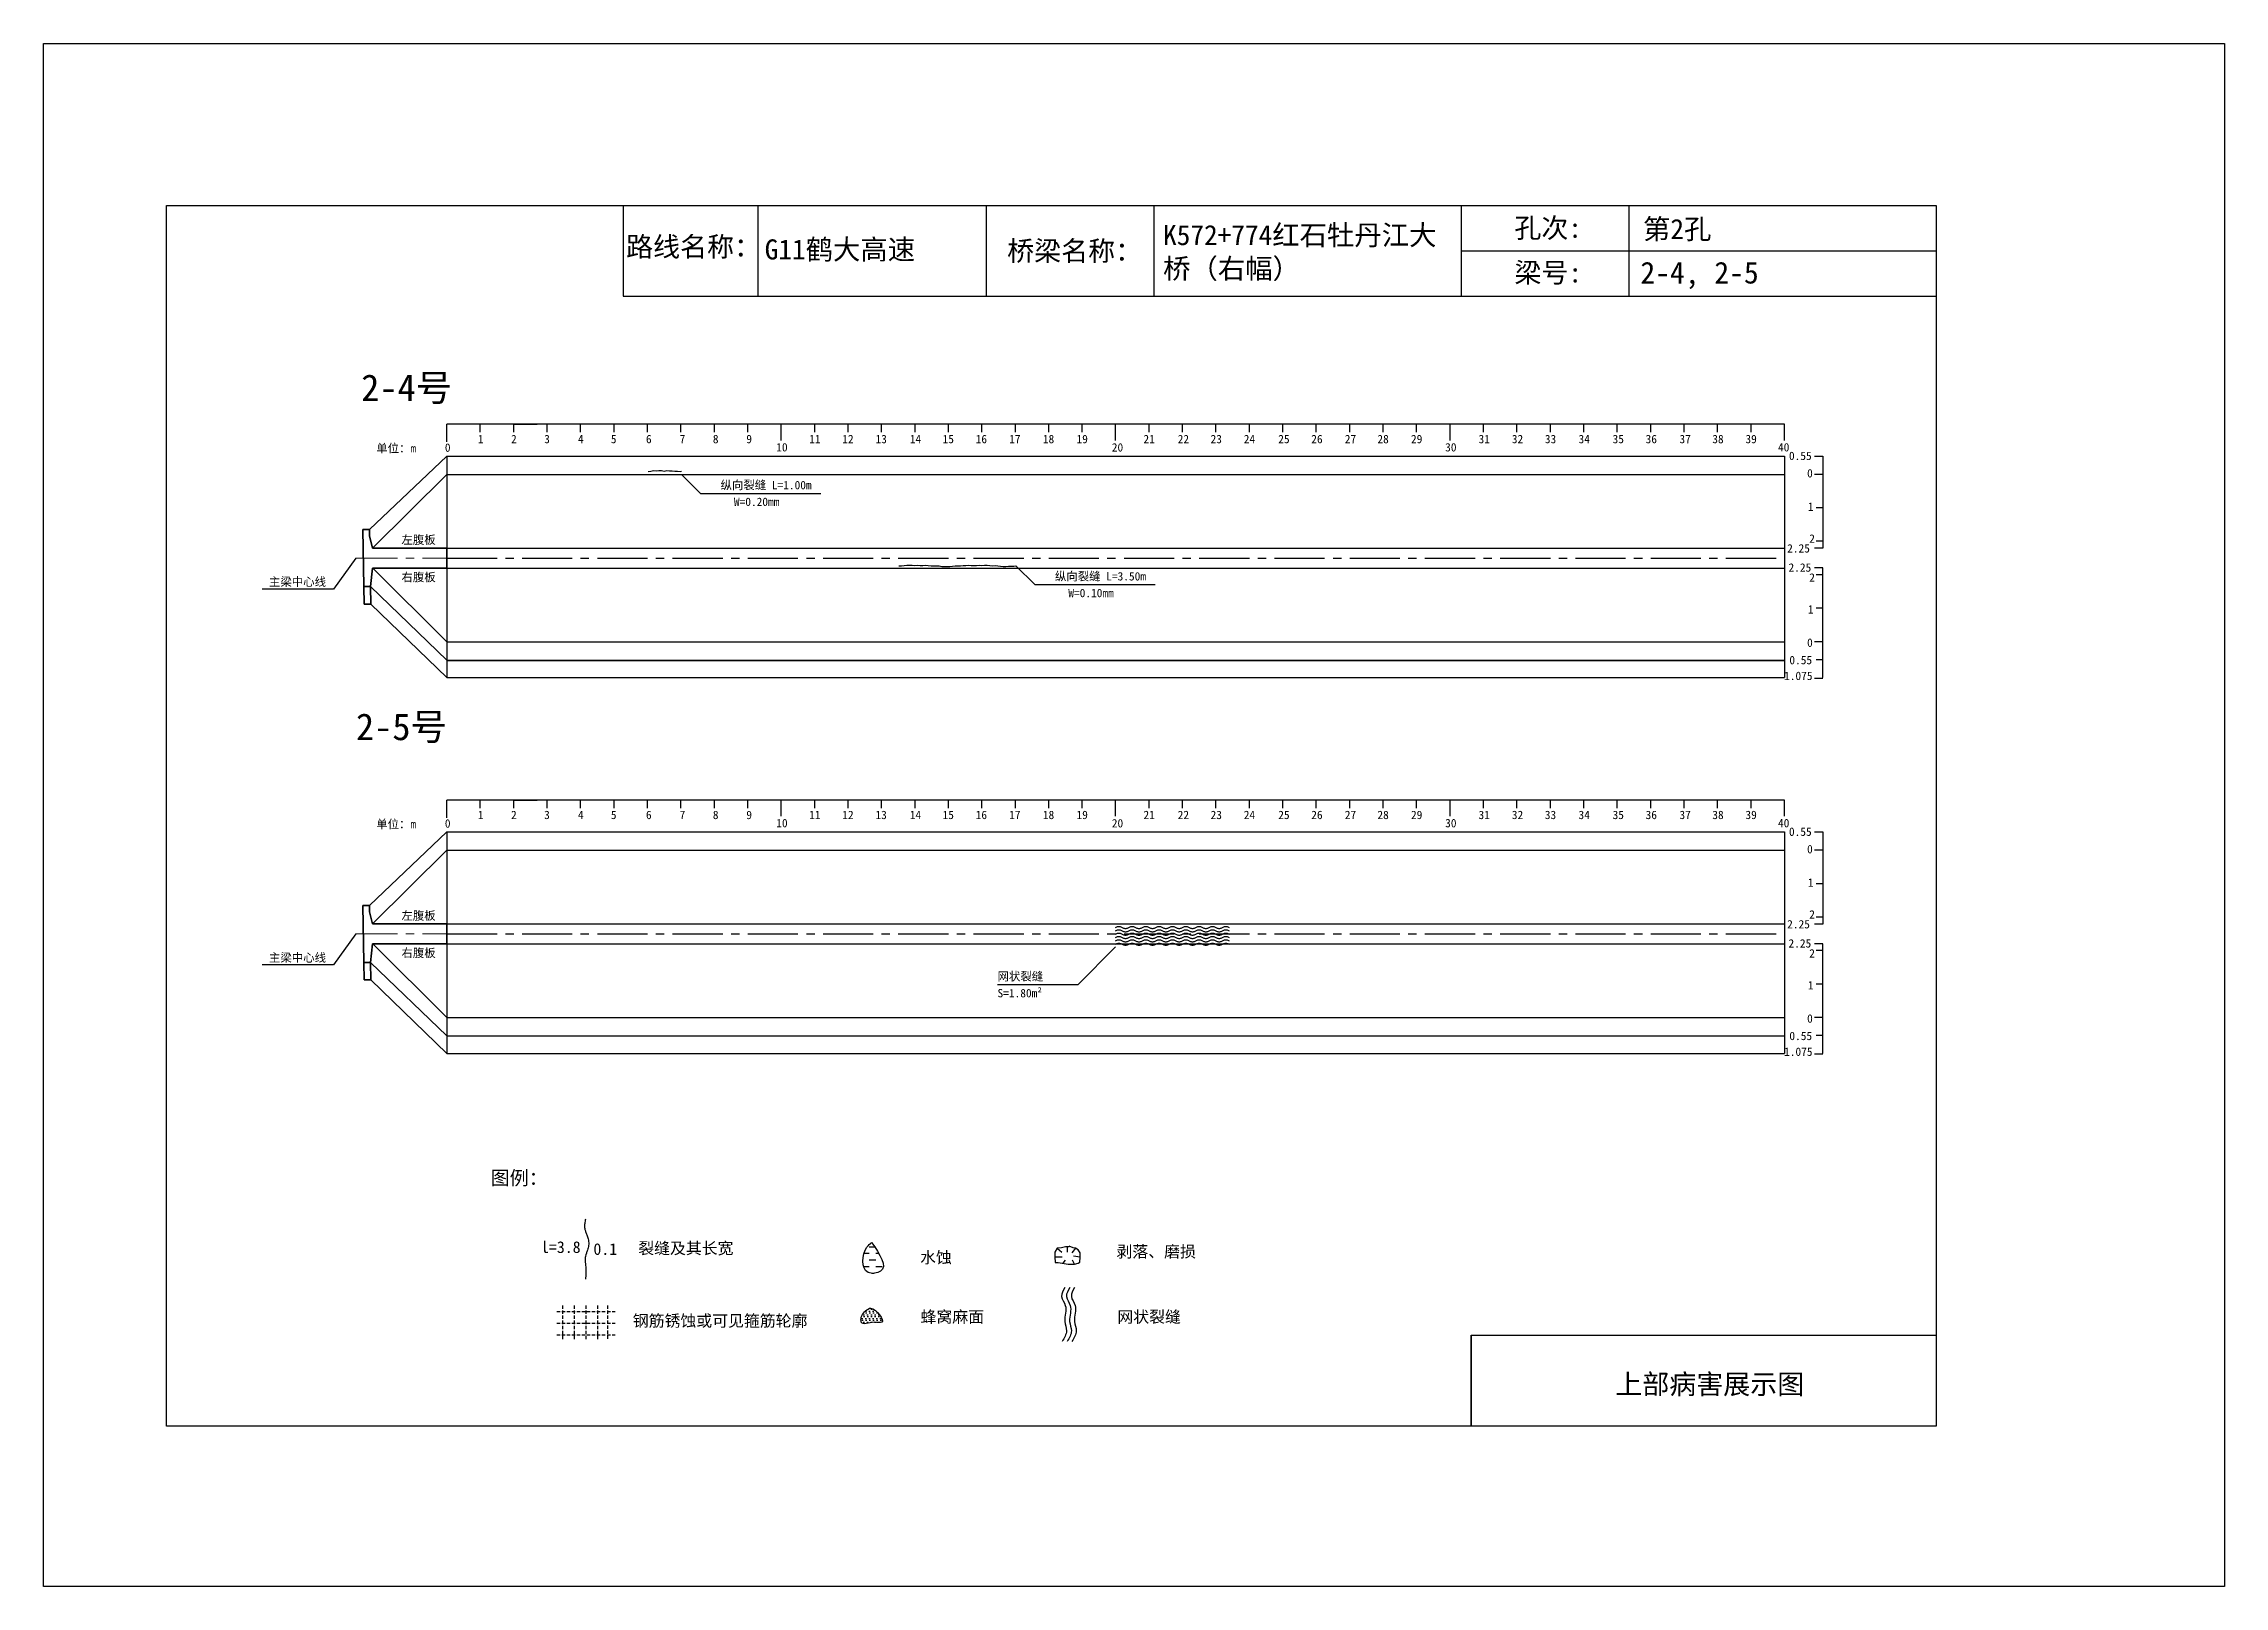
# Model space of a CAD drawing. Header units: millimetres. Extents: x -37 to 615, y -48 to 413.
import ezdxf

# ---------------------------------------------------------------- set-up
doc = ezdxf.new("R2010")
doc.units = ezdxf.units.MM
for name, pattern in [('CENTER', [2, 1.25, -0.25, 0.25, -0.25]), ('CENTER2', [1.125, 0.75, -0.125, 0.125, -0.125]), ('DASHED', [0.75, 0.5, -0.25])]:
    doc.linetypes.add(name, pattern=pattern)
for name, color, linetype in [('加固措施', 7, 'Continuous'), ('图层1', 7, 'Continuous'), ('病害', 5, 'Continuous'), ('轮廓', 3, 'Continuous')]:
    doc.layers.add(name, color=color, linetype=linetype)
doc.layers.add('虚线', color=7, linetype='Continuous', lineweight=30)
doc.styles.get("Standard").update_dxf_attribs({"font": ''})
doc.styles.add('汉字', font='')
doc.styles.get('Standard').set_extended_font_data('SimSun')
doc.styles.get('汉字').set_extended_font_data('SimSun')
pattern_1 = [(0, (-3997.7199, -288.9294), (0.55266586, 1.10533173), [0, -1.10533173])]
pattern_2 = [(0, (-6886.571, -700.7115), (0.55266586, 1.10533173), [0, -1.10533173])]
pattern_3 = [(0, (-3576.1421, -199.0757), (1.9895971, 1.9895971), [1.9895971, -1.9895971])]

# ---------------------------------------------------------------- blocks, each defined once
blk = doc.blocks.new('adfsd')
at = {"lineweight": -2, "ltscale": 0.5}
for p, q in [((1140.897, -3083.694), (1140.936, -3083.729)), ((1140.983, -3083.682), (1140.981, -3083.729)), ((1141.053, -3083.694), (1141.022, -3083.735)), ((1140.876, -3083.768), (1140.94, -3083.769)), ((1140.948, -3083.824), (1140.969, -3083.796)), ((1141.045, -3083.83), (1141.028, -3083.796)), ((1141.094, -3083.772), (1141.036, -3083.763))]:
    blk.add_line(p, q, dxfattribs=at)
blk.add_lwpolyline([(1141, -3083.682), (1140.967, -3083.682), (1140.934, -3083.69), (1140.897, -3083.694), (1140.876, -3083.727), (1140.876, -3083.768), (1140.88, -3083.818), (1140.905, -3083.818), (1140.991, -3083.83), (1141.045, -3083.83), (1141.078, -3083.822), (1141.09, -3083.814), (1141.094, -3083.772), (1141.094, -3083.735), (1141.078, -3083.707), (1141.053, -3083.694), (1141.033, -3083.69), (1141, -3083.678)], dxfattribs=at)
blk = doc.blocks.new('chi')
at = {"color": 0}
for p, q in [((1147.409, -3079.329), (1147.409, -3078.8)), ((1187.409, -3078.8), (1147.409, -3078.8)), ((1148.409, -3079.041), (1148.409, -3078.8)), ((1149.409, -3079.041), (1149.409, -3078.8)), ((1149.409, -3078.8), (1150.109, -3078.8)), ((1150.409, -3079.041), (1150.409, -3078.8)), ((1151.409, -3079.041), (1151.409, -3078.8)), ((1152.409, -3079.041), (1152.409, -3078.8)), ((1153.409, -3079.041), (1153.409, -3078.8)), ((1154.409, -3079.041), (1154.409, -3078.8)), ((1155.409, -3079.041), (1155.409, -3078.8)), ((1156.409, -3079.041), (1156.409, -3078.8)), ((1157.409, -3079.283), (1157.409, -3078.8)), ((1158.409, -3079.041), (1158.409, -3078.8)), ((1159.409, -3079.041), (1159.409, -3078.8)), ((1160.409, -3079.041), (1160.409, -3078.8)), ((1161.409, -3079.041), (1161.409, -3078.8)), ((1162.409, -3079.041), (1162.409, -3078.8)), ((1163.409, -3079.041), (1163.409, -3078.8)), ((1164.409, -3079.041), (1164.409, -3078.8)), ((1165.409, -3079.041), (1165.409, -3078.8)), ((1166.409, -3079.041), (1166.409, -3078.8)), ((1167.409, -3079.283), (1167.409, -3078.8)), ((1168.409, -3079.041), (1168.409, -3078.8)), ((1169.409, -3079.041), (1169.409, -3078.8)), ((1170.409, -3079.041), (1170.409, -3078.8)), ((1171.409, -3079.041), (1171.409, -3078.8)), ((1172.409, -3079.041), (1172.409, -3078.8)), ((1173.409, -3079.041), (1173.409, -3078.8)), ((1174.409, -3079.041), (1174.409, -3078.8)), ((1175.409, -3079.041), (1175.409, -3078.8)), ((1176.409, -3079.041), (1176.409, -3078.8)), ((1177.409, -3079.283), (1177.409, -3078.8)), ((1178.409, -3079.041), (1178.409, -3078.8)), ((1179.409, -3079.041), (1179.409, -3078.8)), ((1180.409, -3079.041), (1180.409, -3078.8)), ((1181.409, -3079.041), (1181.409, -3078.8)), ((1182.409, -3079.041), (1182.409, -3078.8)), ((1183.409, -3079.041), (1183.409, -3078.8)), ((1184.409, -3079.041), (1184.409, -3078.8)), ((1185.409, -3079.041), (1185.409, -3078.8)), ((1186.409, -3079.041), (1186.409, -3078.8)), ((1187.409, -3079.283), (1187.409, -3078.8))]:
    blk.add_line(p, q, dxfattribs=at)
for s, p in [('0', (1147.349, -3079.623)), ('1', (1148.339, -3079.368)), ('2', (1149.328, -3079.368)), ('3', (1150.319, -3079.368)), ('4', (1151.329, -3079.368)), ('5', (1152.313, -3079.368)), ('6', (1153.363, -3079.368)), ('7', (1154.37, -3079.368)), ('8', (1155.363, -3079.368)), ('9', (1156.363, -3079.368)), ('10', (1157.259, -3079.613)), ('11', (1158.242, -3079.368)), ('12', (1159.233, -3079.368)), ('13', (1160.227, -3079.368)), ('14', (1161.252, -3079.368)), ('15', (1162.233, -3079.368)), ('16', (1163.223, -3079.368)), ('17', (1164.224, -3079.368)), ('18', (1165.232, -3079.368)), ('19', (1166.238, -3079.368)), ('20', (1167.294, -3079.617)), ('21', (1168.24, -3079.368)), ('22', (1169.264, -3079.368)), ('23', (1170.247, -3079.368)), ('24', (1171.24, -3079.368)), ('25', (1172.271, -3079.368)), ('26', (1173.258, -3079.368)), ('27', (1174.261, -3079.368)), ('28', (1175.236, -3079.368)), ('29', (1176.24, -3079.368)), ('30', (1177.262, -3079.613)), ('31', (1178.261, -3079.368)), ('32', (1179.256, -3079.368)), ('33', (1180.243, -3079.368)), ('34', (1181.251, -3079.368)), ('35', (1182.269, -3079.368)), ('36', (1183.256, -3079.368)), ('37', (1184.269, -3079.368)), ('38', (1185.251, -3079.368)), ('39', (1186.242, -3079.368)), ('40', (1187.216, -3079.613))]:
    blk.add_text(s, height=0.25).set_placement(p)
blk = doc.blocks.new('kopp')
at = {"color": 0}
for p, q in [((1188.308, -3078.25), (1188.558, -3078.25)), ((1188.558, -3078.25), (1188.558, -3078.8)), ((1188.558, -3078.8), (1188.308, -3078.8)), ((1188.558, -3078.8), (1188.558, -3079.8)), ((1188.558, -3079.8), (1188.358, -3079.8)), ((1188.558, -3079.8), (1188.558, -3079.8)), ((1188.558, -3079.8), (1188.558, -3080.8)), ((1188.558, -3081.009), (1188.308, -3081.009)), ((1188.558, -3080.8), (1188.358, -3080.8)), ((1188.558, -3080.8), (1188.558, -3081.009)), ((1188.558, -3081.592), (1188.308, -3081.592)), ((1188.558, -3081.8), (1188.358, -3081.8)), ((1188.558, -3081.8), (1188.558, -3081.592)), ((1188.558, -3082.8), (1188.558, -3081.8)), ((1188.558, -3082.8), (1188.358, -3082.8)), ((1188.558, -3083.8), (1188.558, -3082.8)), ((1188.558, -3082.8), (1188.558, -3082.8)), ((1188.558, -3083.8), (1188.308, -3083.8)), ((1188.558, -3084.875), (1188.558, -3083.8)), ((1188.558, -3084.338), (1188.358, -3084.338)), ((1188.308, -3084.888), (1188.558, -3084.888))]:
    blk.add_line(p, q, dxfattribs=at)
for s, p in [('0.55', (1187.543, -3078.37)), ('0', (1188.086, -3078.891)), ('1', (1188.109, -3079.89)), ('2', (1188.15, -3080.842)), ('2.25', (1187.49, -3081.135)), ('2.25', (1187.53, -3081.708)), ('2', (1188.15, -3082.006)), ('1', (1188.109, -3082.959)), ('0', (1188.086, -3083.954)), ('0.55', (1187.556, -3084.474)), ('1.075', (1187.398, -3084.946))]:
    blk.add_text(s, height=0.25).set_placement(p)

msp = doc.modelspace()

# ---------------------------------------------------------------- hatches: boundary and pattern name
at = {"layer": '加固措施', "lineweight": -2}
h = msp.add_hatch(dxfattribs=at)
h.set_pattern_fill('DASH', color=256, scale=0.626645)
h.set_pattern_definition(pattern_3)
edge = h.paths.add_edge_path()
edge.add_spline(control_points=[(210.85, 54.88), (210.36, 54.45), (208.03, 52.39), (207.41, 44.9), (216.74, 46.23), (213.29, 51.3), (210.85, 54.88)], knot_values=[0, 0, 0, 0, 3.237042, 15.187225, 21.182779, 35.601669, 35.601669, 35.601669, 35.601669], degree=3, periodic=0)
h = msp.add_hatch(dxfattribs=at)
h.set_pattern_fill('DASH', color=256, scale=0.626645)
h.set_pattern_definition(pattern_3)
edge = h.paths.add_edge_path()
edge.add_spline(control_points=[(210.85, 54.88), (210.36, 54.45), (208.03, 52.39), (207.41, 44.9), (216.74, 46.23), (213.29, 51.3), (210.85, 54.88)], knot_values=[0, 0, 0, 0, 3.237042, 15.187225, 21.182779, 35.601669, 35.601669, 35.601669, 35.601669], degree=3, periodic=0)
h = msp.add_hatch(dxfattribs=at)
h.set_pattern_fill('DOTS', scale=0.696272)
h.set_pattern_definition(pattern_1)
edge = h.paths.add_edge_path()
edge.add_spline(control_points=[(210.19, 35.22), (209.15, 34.51), (207.68, 33.49), (207.52, 29.75), (211, 31.47), (215.72, 30.12), (212.21, 35.3), (210.31, 35.22), (210.19, 35.22)], knot_values=[0, 0, 0, 0, 5.205471, 7.397577, 12.944796, 16.169923, 23.88441, 24.400432, 24.400432, 24.400432, 24.400432], degree=3, periodic=0)
h = msp.add_hatch(dxfattribs=at)
h.set_pattern_fill('DOTS', scale=0.696272)
h.set_pattern_definition(pattern_1)
edge = h.paths.add_edge_path()
edge.add_spline(control_points=[(210.19, 35.22), (209.15, 34.51), (207.68, 33.49), (207.52, 29.75), (211, 31.47), (215.72, 30.12), (212.21, 35.3), (210.31, 35.22), (210.19, 35.22)], knot_values=[0, 0, 0, 0, 5.205471, 7.397577, 12.944796, 16.169923, 23.88441, 24.400432, 24.400432, 24.400432, 24.400432], degree=3, periodic=0)
at = {"layer": '病害', "lineweight": -2}
h = msp.add_hatch(dxfattribs=at)
h.set_pattern_fill('DOTS', color=4, scale=0.696272, style=0)
h.set_pattern_definition(pattern_2)
edge = h.paths.add_edge_path()
edge.add_spline(control_points=[(210.19, 35.22), (209.15, 34.51), (207.68, 33.49), (207.52, 29.75), (211, 31.47), (215.72, 30.12), (212.21, 35.3), (210.31, 35.22), (210.19, 35.22)], knot_values=[0, 0, 0, 0, 1.041094, 1.479515, 2.588959, 3.233985, 4.776882, 4.880086, 4.880086, 4.880086, 4.880086], degree=3, periodic=0)
h = msp.add_hatch(dxfattribs=at)
h.set_pattern_fill('DOTS', color=4, scale=0.696272, style=0)
h.set_pattern_definition(pattern_2)
edge = h.paths.add_edge_path()
edge.add_spline(control_points=[(210.19, 35.22), (209.15, 34.51), (207.68, 33.49), (207.52, 29.75), (211, 31.47), (215.72, 30.12), (212.21, 35.3), (210.31, 35.22), (210.19, 35.22)], knot_values=[0, 0, 0, 0, 1.041094, 1.479515, 2.588959, 3.233985, 4.776882, 4.880086, 4.880086, 4.880086, 4.880086], degree=3, periodic=0)

# ---------------------------------------------------------------- linework, layer by layer
at = {"color": 0, "linetype": 'ByBlock'}
for p, q in [((0, 364.85), (529.17, 364.85)), ((0, 0), (0, 364.85)), ((136.5, 364.85), (136.5, 337.72)), ((245.1, 364.85), (245.1, 337.72)), ((387.13, 364.85), (387.13, 337.72)), ((437.29, 364.79), (437.29, 337.66)), ((529.17, 364.85), (529.17, 0)), ((136.5, 337.72), (529.17, 337.72)), ((390.12, 0), (390.12, 27.12)), ((390.12, 27.12), (529.17, 27.12)), ((529.17, 0), (0, 0))]:
    msp.add_line(p, q, dxfattribs=at)
at = {"color": 0}
for p, q in [((60.65, 267.93), (83.82, 289.93)), ((83.82, 289.93), (83.82, 223.68)), ((83.82, 289.93), (483.82, 289.93)), ((483.82, 289.93), (483.82, 223.68)), ((61.57, 262.43), (83.82, 284.43)), ((83.82, 262.43), (483.82, 262.43)), ((483.82, 262.43), (483.82, 259.43)), ((56.57, 259.43), (49.96, 250.17)), ((61.64, 256.43), (83.82, 234.43)), ((83.82, 256.43), (483.82, 256.43)), ((49.96, 250.17), (28.63, 250.17)), ((60.99, 250.93), (83.82, 228.93)), ((61.09, 245.68), (83.82, 223.68)), ((83.82, 234.43), (483.82, 234.43)), ((83.82, 228.93), (483.82, 228.93)), ((83.82, 228.81), (483.82, 228.81)), ((83.82, 223.68), (483.82, 223.68)), ((60.65, 155.59), (83.82, 177.59)), ((83.82, 177.59), (83.82, 111.34)), ((83.82, 177.59), (483.82, 177.59)), ((483.82, 177.59), (483.82, 111.34)), ((61.57, 150.08), (83.82, 172.09)), ((83.82, 172.09), (483.82, 172.09)), ((83.82, 150.09), (483.82, 150.09)), ((483.82, 150.09), (483.82, 147.09)), ((56.57, 147.09), (49.96, 137.83)), ((61.64, 144.09), (83.82, 122.09)), ((83.82, 144.09), (483.82, 144.09)), ((49.96, 137.83), (28.63, 137.83)), ((60.99, 138.59), (83.82, 116.59)), ((61.09, 133.34), (83.82, 111.34)), ((83.82, 122.09), (483.82, 122.09)), ((83.82, 116.59), (483.82, 116.59)), ((83.82, 111.34), (483.82, 111.34))]:
    msp.add_line(p, q, dxfattribs=at)
msp.add_line((83.82, 284.43), (483.82, 284.43))
at = {"color": 1, "linetype": 'CENTER2', "ltscale": 20}
for p, q in [((83.82, 259.43), (483.82, 259.43)), ((83.82, 147.09), (483.82, 147.09))]:
    msp.add_line(p, q, dxfattribs=at)
at = {"color": 1, "linetype": 'DASHED', "ltscale": 2}
for p, q in [((116.71, 34.25), (134.11, 34.25)), ((116.71, 34.25), (134.11, 34.25)), ((118.45, 35.99), (118.45, 25.55)), ((118.45, 35.99), (118.45, 25.55)), ((121.93, 35.99), (121.93, 25.55)), ((121.93, 35.99), (121.93, 25.55)), ((125.41, 35.99), (125.41, 25.55)), ((125.41, 35.99), (125.41, 25.55)), ((128.89, 35.99), (128.89, 25.55)), ((128.89, 35.99), (128.89, 25.55)), ((131.87, 36.02), (131.87, 25.57)), ((131.87, 36.02), (131.87, 25.57)), ((116.71, 30.77), (134.11, 30.77)), ((116.71, 30.77), (134.11, 30.77)), ((116.71, 27.29), (134.11, 27.29)), ((116.71, 27.29), (134.11, 27.29))]:
    msp.add_line(p, q, dxfattribs=at)
at = {"color": 3, "linetype": 'ByBlock'}
msp.add_lwpolyline([(-36.77, 413.19), (615.38, 413.19), (615.38, -47.93), (-36.77, -47.93)], close=True, dxfattribs=at)
at = {"color": 7}
for points in [[(144, 285.29), (144.8, 285.39), (145.6, 285.55), (146.4, 285.49), (147.2, 285.6), (148, 285.59), (148.8, 285.43), (149.6, 285.56), (150.4, 285.54), (151.2, 285.48), (152, 285.39), (152.8, 285.43), (153.6, 285.29), (154, 285.37)], [(154, 284.4), (159.66, 278.74), (195.66, 278.74)], [(219, 257.11), (219.8, 257.12), (220.6, 257.16), (221.4, 257.33), (222.2, 257.3), (223, 257.3), (223.8, 257.22), (224.6, 257.32), (225.4, 257.19), (226.2, 257.21), (227, 257.3), (227.8, 257.19), (228.6, 257.14), (229.4, 257.12), (230.2, 257.12), (231, 257.08), (231.8, 256.95), (232.6, 256.89), (233.4, 256.95), (234.2, 256.95), (235, 256.96), (235.8, 257.13), (236.6, 257.15), (237.4, 257.08), (238.2, 257.18), (239, 257.17), (239.8, 257.31), (240.6, 257.25), (241.4, 257.23), (242.2, 257.23), (243, 257.3), (243.8, 257.22), (244.6, 257.27), (245.4, 257.3), (246.2, 257.17), (247, 257.09), (247.8, 257.21), (248.6, 257.07), (249.4, 256.96), (250.2, 256.92), (251, 256.91), (251.8, 257.01), (252.6, 257.05), (253.4, 256.99), (254, 257.13)], [(254, 257.13), (259.66, 251.48), (295.66, 251.48)], [(283.8, 149.03), (284, 149.12), (284.2, 149.2), (284.4, 149.27), (284.6, 149.31), (284.8, 149.33), (285, 149.31), (285.2, 149.27), (285.4, 149.2), (285.6, 149.12), (285.8, 149.03), (286, 148.93), (286.2, 148.85), (286.4, 148.78), (286.6, 148.74), (286.8, 148.73), (287, 148.74), (287.2, 148.78), (287.4, 148.85), (287.6, 148.93), (287.8, 149.03), (288, 149.12), (288.2, 149.2), (288.4, 149.27), (288.6, 149.31), (288.8, 149.33), (289, 149.31), (289.2, 149.27), (289.4, 149.2), (289.6, 149.12), (289.8, 149.03), (290, 148.93), (290.2, 148.85), (290.4, 148.78), (290.6, 148.74), (290.8, 148.73), (291, 148.74), (291.2, 148.78), (291.4, 148.85), (291.6, 148.93), (291.8, 149.03), (292, 149.12), (292.2, 149.2), (292.4, 149.27), (292.6, 149.31), (292.8, 149.33), (293, 149.31), (293.2, 149.27), (293.4, 149.2), (293.6, 149.12), (293.8, 149.03), (294, 148.93), (294.2, 148.85), (294.4, 148.78), (294.6, 148.74), (294.8, 148.73), (295, 148.74), (295.2, 148.78), (295.4, 148.85), (295.6, 148.93), (295.8, 149.03), (296, 149.12), (296.2, 149.2), (296.4, 149.27), (296.6, 149.31), (296.8, 149.33), (297, 149.31), (297.2, 149.27), (297.4, 149.2), (297.6, 149.12), (297.8, 149.03), (298, 148.93), (298.2, 148.85), (298.4, 148.78), (298.6, 148.74), (298.8, 148.73), (299, 148.74), (299.2, 148.78), (299.4, 148.85), (299.6, 148.93), (299.8, 149.03), (300, 149.12), (300.2, 149.2), (300.4, 149.27), (300.6, 149.31), (300.8, 149.33), (301, 149.31), (301.2, 149.27), (301.4, 149.2), (301.6, 149.12), (301.8, 149.03), (302, 148.93), (302.2, 148.85), (302.4, 148.78), (302.6, 148.74), (302.8, 148.73), (303, 148.74), (303.2, 148.78), (303.4, 148.85), (303.6, 148.93), (303.8, 149.03), (304, 149.12), (304.2, 149.2), (304.4, 149.27), (304.6, 149.31), (304.8, 149.33), (305, 149.31), (305.2, 149.27), (305.4, 149.2), (305.6, 149.12), (305.8, 149.03), (306, 148.93), (306.2, 148.85), (306.4, 148.78), (306.6, 148.74), (306.8, 148.73), (307, 148.74), (307.2, 148.78), (307.4, 148.85), (307.6, 148.93), (307.8, 149.03), (308, 149.12), (308.2, 149.2), (308.4, 149.27), (308.6, 149.31), (308.8, 149.33), (309, 149.31), (309.2, 149.27), (309.4, 149.2), (309.6, 149.12), (309.8, 149.03), (310, 148.93), (310.2, 148.85), (310.4, 148.78), (310.6, 148.74), (310.8, 148.73), (311, 148.74), (311.2, 148.78), (311.4, 148.85), (311.6, 148.93), (311.8, 149.03), (312, 149.12), (312.2, 149.2), (312.4, 149.27), (312.6, 149.31), (312.8, 149.33), (313, 149.31), (313.2, 149.27), (313.4, 149.2), (313.6, 149.12), (313.8, 149.03), (314, 148.93), (314.2, 148.85), (314.4, 148.78), (314.6, 148.74), (314.8, 148.73), (315, 148.74), (315.2, 148.78), (315.4, 148.85), (315.6, 148.93), (315.8, 149.03), (316, 149.12), (316.2, 149.2), (316.4, 149.27), (316.6, 149.31), (316.8, 149.33), (317, 149.31), (317.2, 149.27), (317.4, 149.2), (317.6, 149.12), (317.8, 149.03)], [(283.8, 148.03), (284, 148.12), (284.2, 148.2), (284.4, 148.27), (284.6, 148.31), (284.8, 148.33), (285, 148.31), (285.2, 148.27), (285.4, 148.2), (285.6, 148.12), (285.8, 148.03), (286, 147.93), (286.2, 147.85), (286.4, 147.78), (286.6, 147.74), (286.8, 147.73), (287, 147.74), (287.2, 147.78), (287.4, 147.85), (287.6, 147.93), (287.8, 148.03), (288, 148.12), (288.2, 148.2), (288.4, 148.27), (288.6, 148.31), (288.8, 148.33), (289, 148.31), (289.2, 148.27), (289.4, 148.2), (289.6, 148.12), (289.8, 148.03), (290, 147.93), (290.2, 147.85), (290.4, 147.78), (290.6, 147.74), (290.8, 147.73), (291, 147.74), (291.2, 147.78), (291.4, 147.85), (291.6, 147.93), (291.8, 148.03), (292, 148.12), (292.2, 148.2), (292.4, 148.27), (292.6, 148.31), (292.8, 148.33), (293, 148.31), (293.2, 148.27), (293.4, 148.2), (293.6, 148.12), (293.8, 148.03), (294, 147.93), (294.2, 147.85), (294.4, 147.78), (294.6, 147.74), (294.8, 147.73), (295, 147.74), (295.2, 147.78), (295.4, 147.85), (295.6, 147.93), (295.8, 148.03), (296, 148.12), (296.2, 148.2), (296.4, 148.27), (296.6, 148.31), (296.8, 148.33), (297, 148.31), (297.2, 148.27), (297.4, 148.2), (297.6, 148.12), (297.8, 148.03), (298, 147.93), (298.2, 147.85), (298.4, 147.78), (298.6, 147.74), (298.8, 147.73), (299, 147.74), (299.2, 147.78), (299.4, 147.85), (299.6, 147.93), (299.8, 148.03), (300, 148.12), (300.2, 148.2), (300.4, 148.27), (300.6, 148.31), (300.8, 148.33), (301, 148.31), (301.2, 148.27), (301.4, 148.2), (301.6, 148.12), (301.8, 148.03), (302, 147.93), (302.2, 147.85), (302.4, 147.78), (302.6, 147.74), (302.8, 147.73), (303, 147.74), (303.2, 147.78), (303.4, 147.85), (303.6, 147.93), (303.8, 148.03), (304, 148.12), (304.2, 148.2), (304.4, 148.27), (304.6, 148.31), (304.8, 148.33), (305, 148.31), (305.2, 148.27), (305.4, 148.2), (305.6, 148.12), (305.8, 148.03), (306, 147.93), (306.2, 147.85), (306.4, 147.78), (306.6, 147.74), (306.8, 147.73), (307, 147.74), (307.2, 147.78), (307.4, 147.85), (307.6, 147.93), (307.8, 148.03), (308, 148.12), (308.2, 148.2), (308.4, 148.27), (308.6, 148.31), (308.8, 148.33), (309, 148.31), (309.2, 148.27), (309.4, 148.2), (309.6, 148.12), (309.8, 148.03), (310, 147.93), (310.2, 147.85), (310.4, 147.78), (310.6, 147.74), (310.8, 147.73), (311, 147.74), (311.2, 147.78), (311.4, 147.85), (311.6, 147.93), (311.8, 148.03), (312, 148.12), (312.2, 148.2), (312.4, 148.27), (312.6, 148.31), (312.8, 148.33), (313, 148.31), (313.2, 148.27), (313.4, 148.2), (313.6, 148.12), (313.8, 148.03), (314, 147.93), (314.2, 147.85), (314.4, 147.78), (314.6, 147.74), (314.8, 147.73), (315, 147.74), (315.2, 147.78), (315.4, 147.85), (315.6, 147.93), (315.8, 148.03), (316, 148.12), (316.2, 148.2), (316.4, 148.27), (316.6, 148.31), (316.8, 148.33), (317, 148.31), (317.2, 148.27), (317.4, 148.2), (317.6, 148.12), (317.8, 148.03)], [(283.8, 147.03), (284, 147.12), (284.2, 147.2), (284.4, 147.27), (284.6, 147.31), (284.8, 147.33), (285, 147.31), (285.2, 147.27), (285.4, 147.2), (285.6, 147.12), (285.8, 147.03), (286, 146.93), (286.2, 146.85), (286.4, 146.78), (286.6, 146.74), (286.8, 146.73), (287, 146.74), (287.2, 146.78), (287.4, 146.85), (287.6, 146.93), (287.8, 147.03), (288, 147.12), (288.2, 147.2), (288.4, 147.27), (288.6, 147.31), (288.8, 147.33), (289, 147.31), (289.2, 147.27), (289.4, 147.2), (289.6, 147.12), (289.8, 147.03), (290, 146.93), (290.2, 146.85), (290.4, 146.78), (290.6, 146.74), (290.8, 146.73), (291, 146.74), (291.2, 146.78), (291.4, 146.85), (291.6, 146.93), (291.8, 147.03), (292, 147.12), (292.2, 147.2), (292.4, 147.27), (292.6, 147.31), (292.8, 147.33), (293, 147.31), (293.2, 147.27), (293.4, 147.2), (293.6, 147.12), (293.8, 147.03), (294, 146.93), (294.2, 146.85), (294.4, 146.78), (294.6, 146.74), (294.8, 146.73), (295, 146.74), (295.2, 146.78), (295.4, 146.85), (295.6, 146.93), (295.8, 147.03), (296, 147.12), (296.2, 147.2), (296.4, 147.27), (296.6, 147.31), (296.8, 147.33), (297, 147.31), (297.2, 147.27), (297.4, 147.2), (297.6, 147.12), (297.8, 147.03), (298, 146.93), (298.2, 146.85), (298.4, 146.78), (298.6, 146.74), (298.8, 146.73), (299, 146.74), (299.2, 146.78), (299.4, 146.85), (299.6, 146.93), (299.8, 147.03), (300, 147.12), (300.2, 147.2), (300.4, 147.27), (300.6, 147.31), (300.8, 147.33), (301, 147.31), (301.2, 147.27), (301.4, 147.2), (301.6, 147.12), (301.8, 147.03), (302, 146.93), (302.2, 146.85), (302.4, 146.78), (302.6, 146.74), (302.8, 146.73), (303, 146.74), (303.2, 146.78), (303.4, 146.85), (303.6, 146.93), (303.8, 147.03), (304, 147.12), (304.2, 147.2), (304.4, 147.27), (304.6, 147.31), (304.8, 147.33), (305, 147.31), (305.2, 147.27), (305.4, 147.2), (305.6, 147.12), (305.8, 147.03), (306, 146.93), (306.2, 146.85), (306.4, 146.78), (306.6, 146.74), (306.8, 146.73), (307, 146.74), (307.2, 146.78), (307.4, 146.85), (307.6, 146.93), (307.8, 147.03), (308, 147.12), (308.2, 147.2), (308.4, 147.27), (308.6, 147.31), (308.8, 147.33), (309, 147.31), (309.2, 147.27), (309.4, 147.2), (309.6, 147.12), (309.8, 147.03), (310, 146.93), (310.2, 146.85), (310.4, 146.78), (310.6, 146.74), (310.8, 146.73), (311, 146.74), (311.2, 146.78), (311.4, 146.85), (311.6, 146.93), (311.8, 147.03), (312, 147.12), (312.2, 147.2), (312.4, 147.27), (312.6, 147.31), (312.8, 147.33), (313, 147.31), (313.2, 147.27), (313.4, 147.2), (313.6, 147.12), (313.8, 147.03), (314, 146.93), (314.2, 146.85), (314.4, 146.78), (314.6, 146.74), (314.8, 146.73), (315, 146.74), (315.2, 146.78), (315.4, 146.85), (315.6, 146.93), (315.8, 147.03), (316, 147.12), (316.2, 147.2), (316.4, 147.27), (316.6, 147.31), (316.8, 147.33), (317, 147.31), (317.2, 147.27), (317.4, 147.2), (317.6, 147.12), (317.8, 147.03)], [(283.8, 146.03), (284, 146.12), (284.2, 146.2), (284.4, 146.27), (284.6, 146.31), (284.8, 146.33), (285, 146.31), (285.2, 146.27), (285.4, 146.2), (285.6, 146.12), (285.8, 146.03), (286, 145.93), (286.2, 145.85), (286.4, 145.78), (286.6, 145.74), (286.8, 145.73), (287, 145.74), (287.2, 145.78), (287.4, 145.85), (287.6, 145.93), (287.8, 146.03), (288, 146.12), (288.2, 146.2), (288.4, 146.27), (288.6, 146.31), (288.8, 146.33), (289, 146.31), (289.2, 146.27), (289.4, 146.2), (289.6, 146.12), (289.8, 146.03), (290, 145.93), (290.2, 145.85), (290.4, 145.78), (290.6, 145.74), (290.8, 145.73), (291, 145.74), (291.2, 145.78), (291.4, 145.85), (291.6, 145.93), (291.8, 146.03), (292, 146.12), (292.2, 146.2), (292.4, 146.27), (292.6, 146.31), (292.8, 146.33), (293, 146.31), (293.2, 146.27), (293.4, 146.2), (293.6, 146.12), (293.8, 146.03), (294, 145.93), (294.2, 145.85), (294.4, 145.78), (294.6, 145.74), (294.8, 145.73), (295, 145.74), (295.2, 145.78), (295.4, 145.85), (295.6, 145.93), (295.8, 146.03), (296, 146.12), (296.2, 146.2), (296.4, 146.27), (296.6, 146.31), (296.8, 146.33), (297, 146.31), (297.2, 146.27), (297.4, 146.2), (297.6, 146.12), (297.8, 146.03), (298, 145.93), (298.2, 145.85), (298.4, 145.78), (298.6, 145.74), (298.8, 145.73), (299, 145.74), (299.2, 145.78), (299.4, 145.85), (299.6, 145.93), (299.8, 146.03), (300, 146.12), (300.2, 146.2), (300.4, 146.27), (300.6, 146.31), (300.8, 146.33), (301, 146.31), (301.2, 146.27), (301.4, 146.2), (301.6, 146.12), (301.8, 146.03), (302, 145.93), (302.2, 145.85), (302.4, 145.78), (302.6, 145.74), (302.8, 145.73), (303, 145.74), (303.2, 145.78), (303.4, 145.85), (303.6, 145.93), (303.8, 146.03), (304, 146.12), (304.2, 146.2), (304.4, 146.27), (304.6, 146.31), (304.8, 146.33), (305, 146.31), (305.2, 146.27), (305.4, 146.2), (305.6, 146.12), (305.8, 146.03), (306, 145.93), (306.2, 145.85), (306.4, 145.78), (306.6, 145.74), (306.8, 145.73), (307, 145.74), (307.2, 145.78), (307.4, 145.85), (307.6, 145.93), (307.8, 146.03), (308, 146.12), (308.2, 146.2), (308.4, 146.27), (308.6, 146.31), (308.8, 146.33), (309, 146.31), (309.2, 146.27), (309.4, 146.2), (309.6, 146.12), (309.8, 146.03), (310, 145.93), (310.2, 145.85), (310.4, 145.78), (310.6, 145.74), (310.8, 145.73), (311, 145.74), (311.2, 145.78), (311.4, 145.85), (311.6, 145.93), (311.8, 146.03), (312, 146.12), (312.2, 146.2), (312.4, 146.27), (312.6, 146.31), (312.8, 146.33), (313, 146.31), (313.2, 146.27), (313.4, 146.2), (313.6, 146.12), (313.8, 146.03), (314, 145.93), (314.2, 145.85), (314.4, 145.78), (314.6, 145.74), (314.8, 145.73), (315, 145.74), (315.2, 145.78), (315.4, 145.85), (315.6, 145.93), (315.8, 146.03), (316, 146.12), (316.2, 146.2), (316.4, 146.27), (316.6, 146.31), (316.8, 146.33), (317, 146.31), (317.2, 146.27), (317.4, 146.2), (317.6, 146.12), (317.8, 146.03)], [(283.8, 145.03), (284, 145.12), (284.2, 145.2), (284.4, 145.27), (284.6, 145.31), (284.8, 145.33), (285, 145.31), (285.2, 145.27), (285.4, 145.2), (285.6, 145.12), (285.8, 145.03), (286, 144.93), (286.2, 144.85), (286.4, 144.78), (286.6, 144.74), (286.8, 144.73), (287, 144.74), (287.2, 144.78), (287.4, 144.85), (287.6, 144.93), (287.8, 145.03), (288, 145.12), (288.2, 145.2), (288.4, 145.27), (288.6, 145.31), (288.8, 145.33), (289, 145.31), (289.2, 145.27), (289.4, 145.2), (289.6, 145.12), (289.8, 145.03), (290, 144.93), (290.2, 144.85), (290.4, 144.78), (290.6, 144.74), (290.8, 144.73), (291, 144.74), (291.2, 144.78), (291.4, 144.85), (291.6, 144.93), (291.8, 145.03), (292, 145.12), (292.2, 145.2), (292.4, 145.27), (292.6, 145.31), (292.8, 145.33), (293, 145.31), (293.2, 145.27), (293.4, 145.2), (293.6, 145.12), (293.8, 145.03), (294, 144.93), (294.2, 144.85), (294.4, 144.78), (294.6, 144.74), (294.8, 144.73), (295, 144.74), (295.2, 144.78), (295.4, 144.85), (295.6, 144.93), (295.8, 145.03), (296, 145.12), (296.2, 145.2), (296.4, 145.27), (296.6, 145.31), (296.8, 145.33), (297, 145.31), (297.2, 145.27), (297.4, 145.2), (297.6, 145.12), (297.8, 145.03), (298, 144.93), (298.2, 144.85), (298.4, 144.78), (298.6, 144.74), (298.8, 144.73), (299, 144.74), (299.2, 144.78), (299.4, 144.85), (299.6, 144.93), (299.8, 145.03), (300, 145.12), (300.2, 145.2), (300.4, 145.27), (300.6, 145.31), (300.8, 145.33), (301, 145.31), (301.2, 145.27), (301.4, 145.2), (301.6, 145.12), (301.8, 145.03), (302, 144.93), (302.2, 144.85), (302.4, 144.78), (302.6, 144.74), (302.8, 144.73), (303, 144.74), (303.2, 144.78), (303.4, 144.85), (303.6, 144.93), (303.8, 145.03), (304, 145.12), (304.2, 145.2), (304.4, 145.27), (304.6, 145.31), (304.8, 145.33), (305, 145.31), (305.2, 145.27), (305.4, 145.2), (305.6, 145.12), (305.8, 145.03), (306, 144.93), (306.2, 144.85), (306.4, 144.78), (306.6, 144.74), (306.8, 144.73), (307, 144.74), (307.2, 144.78), (307.4, 144.85), (307.6, 144.93), (307.8, 145.03), (308, 145.12), (308.2, 145.2), (308.4, 145.27), (308.6, 145.31), (308.8, 145.33), (309, 145.31), (309.2, 145.27), (309.4, 145.2), (309.6, 145.12), (309.8, 145.03), (310, 144.93), (310.2, 144.85), (310.4, 144.78), (310.6, 144.74), (310.8, 144.73), (311, 144.74), (311.2, 144.78), (311.4, 144.85), (311.6, 144.93), (311.8, 145.03), (312, 145.12), (312.2, 145.2), (312.4, 145.27), (312.6, 145.31), (312.8, 145.33), (313, 145.31), (313.2, 145.27), (313.4, 145.2), (313.6, 145.12), (313.8, 145.03), (314, 144.93), (314.2, 144.85), (314.4, 144.78), (314.6, 144.74), (314.8, 144.73), (315, 144.74), (315.2, 144.78), (315.4, 144.85), (315.6, 144.93), (315.8, 145.03), (316, 145.12), (316.2, 145.2), (316.4, 145.27), (316.6, 145.31), (316.8, 145.33), (317, 145.31), (317.2, 145.27), (317.4, 145.2), (317.6, 145.12), (317.8, 145.03)], [(283.8, 144.03), (284, 144.12), (284.2, 144.2), (284.4, 144.27), (284.6, 144.31), (284.8, 144.33), (285, 144.31), (285.2, 144.27), (285.4, 144.2), (285.6, 144.12), (285.8, 144.03), (286, 143.93), (286.2, 143.85), (286.4, 143.78), (286.6, 143.74), (286.8, 143.73), (287, 143.74), (287.2, 143.78), (287.4, 143.85), (287.6, 143.93), (287.8, 144.03), (288, 144.12), (288.2, 144.2), (288.4, 144.27), (288.6, 144.31), (288.8, 144.33), (289, 144.31), (289.2, 144.27), (289.4, 144.2), (289.6, 144.12), (289.8, 144.03), (290, 143.93), (290.2, 143.85), (290.4, 143.78), (290.6, 143.74), (290.8, 143.73), (291, 143.74), (291.2, 143.78), (291.4, 143.85), (291.6, 143.93), (291.8, 144.03), (292, 144.12), (292.2, 144.2), (292.4, 144.27), (292.6, 144.31), (292.8, 144.33), (293, 144.31), (293.2, 144.27), (293.4, 144.2), (293.6, 144.12), (293.8, 144.03), (294, 143.93), (294.2, 143.85), (294.4, 143.78), (294.6, 143.74), (294.8, 143.73), (295, 143.74), (295.2, 143.78), (295.4, 143.85), (295.6, 143.93), (295.8, 144.03), (296, 144.12), (296.2, 144.2), (296.4, 144.27), (296.6, 144.31), (296.8, 144.33), (297, 144.31), (297.2, 144.27), (297.4, 144.2), (297.6, 144.12), (297.8, 144.03), (298, 143.93), (298.2, 143.85), (298.4, 143.78), (298.6, 143.74), (298.8, 143.73), (299, 143.74), (299.2, 143.78), (299.4, 143.85), (299.6, 143.93), (299.8, 144.03), (300, 144.12), (300.2, 144.2), (300.4, 144.27), (300.6, 144.31), (300.8, 144.33), (301, 144.31), (301.2, 144.27), (301.4, 144.2), (301.6, 144.12), (301.8, 144.03), (302, 143.93), (302.2, 143.85), (302.4, 143.78), (302.6, 143.74), (302.8, 143.73), (303, 143.74), (303.2, 143.78), (303.4, 143.85), (303.6, 143.93), (303.8, 144.03), (304, 144.12), (304.2, 144.2), (304.4, 144.27), (304.6, 144.31), (304.8, 144.33), (305, 144.31), (305.2, 144.27), (305.4, 144.2), (305.6, 144.12), (305.8, 144.03), (306, 143.93), (306.2, 143.85), (306.4, 143.78), (306.6, 143.74), (306.8, 143.73), (307, 143.74), (307.2, 143.78), (307.4, 143.85), (307.6, 143.93), (307.8, 144.03), (308, 144.12), (308.2, 144.2), (308.4, 144.27), (308.6, 144.31), (308.8, 144.33), (309, 144.31), (309.2, 144.27), (309.4, 144.2), (309.6, 144.12), (309.8, 144.03), (310, 143.93), (310.2, 143.85), (310.4, 143.78), (310.6, 143.74), (310.8, 143.73), (311, 143.74), (311.2, 143.78), (311.4, 143.85), (311.6, 143.93), (311.8, 144.03), (312, 144.12), (312.2, 144.2), (312.4, 144.27), (312.6, 144.31), (312.8, 144.33), (313, 144.31), (313.2, 144.27), (313.4, 144.2), (313.6, 144.12), (313.8, 144.03), (314, 143.93), (314.2, 143.85), (314.4, 143.78), (314.6, 143.74), (314.8, 143.73), (315, 143.74), (315.2, 143.78), (315.4, 143.85), (315.6, 143.93), (315.8, 144.03), (316, 144.12), (316.2, 144.2), (316.4, 144.27), (316.6, 144.31), (316.8, 144.33), (317, 144.31), (317.2, 144.27), (317.4, 144.2), (317.6, 144.12), (317.8, 144.03)], [(283.8, 143.19), (272.49, 131.88), (248.49, 131.88)]]:
    msp.add_lwpolyline(points, dxfattribs=at)
for points in [[(268.59, 41.36), (268.08, 40.47), (267.03, 38.67), (269.71, 35.55), (267.97, 31.9), (269.63, 28.26), (268.46, 26.35), (267.82, 25.31)], [(268.59, 41.36), (268.08, 40.47), (267.03, 38.67), (269.71, 35.55), (267.97, 31.9), (269.63, 28.26), (268.46, 26.35), (267.82, 25.31)], [(270.07, 41.36), (269.55, 40.47), (268.51, 38.67), (271.18, 35.55), (269.44, 31.9), (271.1, 28.26), (269.94, 26.35), (269.3, 25.31)], [(270.07, 41.36), (269.55, 40.47), (268.51, 38.67), (271.18, 35.55), (269.44, 31.9), (271.1, 28.26), (269.94, 26.35), (269.3, 25.31)], [(271.52, 41.36), (271, 40.47), (269.96, 38.67), (272.63, 35.55), (270.89, 31.9), (272.55, 28.26), (271.39, 26.35), (270.75, 25.31)], [(271.52, 41.36), (271, 40.47), (269.96, 38.67), (272.63, 35.55), (270.89, 31.9), (272.55, 28.26), (271.39, 26.35), (270.75, 25.31)]]:
    msp.add_open_spline(points, degree=3, knots=[0, 0, 0, 0, 2.808133, 5.677796, 10.461234, 13.324406, 16.732801, 16.732801, 16.732801, 16.732801])
at = {"lineweight": -2}
msp.add_open_spline([(210.19, 35.22), (209.15, 34.51), (207.68, 33.49), (207.52, 29.75), (211, 31.47), (215.72, 30.12), (212.21, 35.3), (210.31, 35.22), (210.19, 35.22)], degree=3, knots=[0, 0, 0, 0, 3.624423, 5.150725, 9.013098, 11.258664, 16.630045, 16.989336, 16.989336, 16.989336, 16.989336], dxfattribs=at)
msp.add_open_spline([(210.19, 35.22), (209.15, 34.51), (207.68, 33.49), (207.52, 29.75), (211, 31.47), (215.72, 30.12), (212.21, 35.3), (210.31, 35.22), (210.19, 35.22)], degree=3, knots=[0, 0, 0, 0, 3.624423, 5.150725, 9.013098, 11.258664, 16.630045, 16.989336, 16.989336, 16.989336, 16.989336], dxfattribs=at)
at = {"layer": '加固措施', "lineweight": -2}
msp.add_open_spline([(210.85, 54.88), (210.36, 54.45), (208.03, 52.39), (207.41, 44.9), (216.74, 46.23), (213.29, 51.3), (210.85, 54.88)], degree=3, knots=[0, 0, 0, 0, 2.028466, 9.51698, 13.274057, 22.309569, 22.309569, 22.309569, 22.309569], dxfattribs=at)
msp.add_open_spline([(210.85, 54.88), (210.36, 54.45), (208.03, 52.39), (207.41, 44.9), (216.74, 46.23), (213.29, 51.3), (210.85, 54.88)], degree=3, knots=[0, 0, 0, 0, 2.028466, 9.51698, 13.274057, 22.309569, 22.309569, 22.309569, 22.309569], dxfattribs=at)
at = {"layer": '图层1', "lineweight": -2}
msp.add_open_spline([(125.25, 61.82), (125.22, 61.61), (125.18, 61.39), (125.07, 60.75), (125.02, 60.35), (124.99, 59.78), (125, 59.6), (125.02, 59.31), (125.03, 59.21), (125.06, 59), (125.09, 58.89), (125.19, 58.51), (125.29, 58.21), (125.54, 57.57), (125.69, 57.22), (125.96, 56.46), (126.09, 56.04), (126.21, 55.34), (126.24, 55.06), (126.25, 54.51), (126.23, 54.25), (126.16, 53.74), (126.11, 53.5), (126, 53.03), (125.93, 52.81), (125.76, 52.25), (125.64, 51.93), (125.45, 51.33), (125.36, 51.04), (125.27, 50.66), (125.24, 50.54), (125.21, 50.32), (125.2, 50.23), (125.18, 50.03), (125.17, 49.92), (125.17, 49.54), (125.18, 49.25), (125.23, 48.62), (125.27, 48.29), (125.33, 47.7), (125.35, 47.46), (125.38, 47), (125.39, 46.78), (125.4, 46.36), (125.4, 46.16), (125.39, 45.54), (125.37, 45.14), (125.32, 44.45), (125.3, 44.15), (125.27, 43.85)], degree=3, knots=[0, 0, 0, 0, 0.93103, 0.93103, 2.904338, 2.904338, 3.933552, 3.933552, 4.598026, 4.598026, 5.2625, 5.2625, 6.799065, 6.799065, 8.335629, 8.335629, 9.872194, 9.872194, 10.744529, 10.744529, 11.616864, 11.616864, 12.4892, 12.4892, 13.361535, 13.361535, 14.755665, 14.755665, 16.149795, 16.149795, 16.835641, 16.835641, 17.410365, 17.410365, 17.98509, 17.98509, 19.45733, 19.45733, 20.929571, 20.929571, 21.910052, 21.910052, 22.722819, 22.722819, 23.535585, 23.535585, 25.161117, 25.161117, 26.428502, 26.428502, 26.428502, 26.428502], dxfattribs=at)
msp.add_open_spline([(125.25, 61.82), (125.22, 61.61), (125.18, 61.39), (125.07, 60.75), (125.02, 60.35), (124.99, 59.78), (125, 59.6), (125.02, 59.31), (125.03, 59.21), (125.06, 59), (125.09, 58.89), (125.19, 58.51), (125.29, 58.21), (125.54, 57.57), (125.69, 57.22), (125.96, 56.46), (126.09, 56.04), (126.21, 55.34), (126.24, 55.06), (126.25, 54.51), (126.23, 54.25), (126.16, 53.74), (126.11, 53.5), (126, 53.03), (125.93, 52.81), (125.76, 52.25), (125.64, 51.93), (125.45, 51.33), (125.36, 51.04), (125.27, 50.66), (125.24, 50.54), (125.21, 50.32), (125.2, 50.23), (125.18, 50.03), (125.17, 49.92), (125.17, 49.54), (125.18, 49.25), (125.23, 48.62), (125.27, 48.29), (125.33, 47.7), (125.35, 47.46), (125.38, 47), (125.39, 46.78), (125.4, 46.36), (125.4, 46.16), (125.39, 45.54), (125.37, 45.14), (125.32, 44.45), (125.3, 44.15), (125.27, 43.85)], degree=3, knots=[0, 0, 0, 0, 0.93103, 0.93103, 2.904338, 2.904338, 3.933552, 3.933552, 4.598026, 4.598026, 5.2625, 5.2625, 6.799065, 6.799065, 8.335629, 8.335629, 9.872194, 9.872194, 10.744529, 10.744529, 11.616864, 11.616864, 12.4892, 12.4892, 13.361535, 13.361535, 14.755665, 14.755665, 16.149795, 16.149795, 16.835641, 16.835641, 17.410365, 17.410365, 17.98509, 17.98509, 19.45733, 19.45733, 20.929571, 20.929571, 21.910052, 21.910052, 22.722819, 22.722819, 23.535585, 23.535585, 25.161117, 25.161117, 26.428502, 26.428502, 26.428502, 26.428502], dxfattribs=at)
at = {"layer": '病害', "color": 5}
for p, q in [((136.5, 364.85), (136.5, 337.72)), ((245.1, 364.85), (245.1, 337.72)), ((387.13, 364.85), (387.13, 337.72)), ((529.17, 364.85), (529.17, 337.72)), ((136.5, 337.72), (386.58, 337.72)), ((386.58, 337.72), (529.17, 337.72)), ((390.12, 27.12), (529.17, 27.12)), ((390.12, 27.12), (390.12, 0)), ((529.17, 27.12), (529.17, 0))]:
    msp.add_line(p, q, dxfattribs=at)
at = {"layer": '病害', "color": 0}
for p, q in [((176.83, 364.85), (176.83, 337.72)), ((295.25, 364.85), (295.25, 337.72)), ((387.14, 351.23), (529.17, 351.23))]:
    msp.add_line(p, q, dxfattribs=at)
at = {"layer": '虚线', "linetype": 'CENTER', "lineweight": 18, "ltscale": 10}
for p, q in [((56.57, 259.43), (83.82, 259.43)), ((56.57, 147.09), (83.82, 147.09))]:
    msp.add_line(p, q, dxfattribs=at)
at = {"layer": '轮廓', "color": 5, "lineweight": 35}
for p, q in [((58.99, 250.93), (58.65, 267.93)), ((58.65, 267.93), (60.65, 267.93)), ((60.69, 266.05), (60.65, 267.93)), ((61.57, 262.43), (60.69, 266.05)), ((83.82, 262.43), (61.57, 262.43)), ((83.82, 256.43), (83.82, 262.43)), ((60.99, 250.93), (61.63, 256.43)), ((83.82, 256.43), (61.63, 256.43)), ((58.99, 250.93), (60.99, 250.93)), ((59.09, 245.68), (58.99, 250.93)), ((61.09, 245.68), (60.99, 250.93)), ((59.09, 245.68), (61.09, 245.68)), ((58.99, 138.59), (58.65, 155.59)), ((58.65, 155.59), (60.65, 155.59)), ((60.69, 153.71), (60.65, 155.59)), ((61.57, 150.08), (60.69, 153.71)), ((83.82, 150.08), (61.57, 150.08)), ((83.82, 144.08), (83.82, 150.08)), ((60.99, 138.59), (61.63, 144.09)), ((83.82, 144.09), (61.63, 144.09)), ((58.99, 138.59), (60.99, 138.59)), ((59.09, 133.34), (58.99, 138.59)), ((61.09, 133.34), (60.99, 138.59)), ((59.09, 133.34), (61.09, 133.34))]:
    msp.add_line(p, q, dxfattribs=at)

# ---------------------------------------------------------------- block references
at = {"color": 0}
for name, p, xscale, yscale, zscale in [('chi', (-11390.27, 31087.43), 9.999999999994273, 9.999999999994273, 9.999999999994273), ('kopp', (-11390.27, 31072.43), 9.999999999994273, 9.999999999994273, 9.999999999994273), ('chi', (-11390.27, 30975.09), 9.999999999994273, 9.999999999994273, 9.999999999994273), ('kopp', (-11390.27, 30960.09), 9.999999999994273, 9.999999999994273, 9.999999999994273), ('adfsd', (-39452.38, 107407.64), 34.81359766870787, 34.81359766870787, 34.81359766870787), ('adfsd', (-39452.38, 107407.64), 34.81359766870787, 34.81359766870787, 34.81359766870787)]:
    msp.add_blockref(name, p, dxfattribs=dict(at, xscale=xscale, yscale=yscale, zscale=zscale))

# ---------------------------------------------------------------- texts
for s, p in [('单位：m', (62.7, 290.99)), ('左腹板', (70.24, 263.64)), ('右腹板', (70.24, 252.47)), ('主梁中心线', (30.63, 251.08)), ('单位：m', (62.7, 178.65)), ('左腹板', (70.24, 151.3)), ('主梁中心线', (30.63, 138.73)), ('右腹板', (70.24, 140.13))]:
    msp.add_text(s, height=2.5).set_placement(p)
at = {"color": 7}
for s, p in [('纵向裂缝 L=1.00m', (165.66, 279.99)), ('W=0.20mm', (169.66, 274.99)), ('纵向裂缝 L=3.50m', (265.66, 252.73)), ('W=0.10mm', (269.66, 247.73)), ('S=1.80m²', (248.49, 128.13)), ('网状裂缝', (248.49, 133.13))]:
    msp.add_text(s, height=2.5, dxfattribs=at).set_placement(p)
at = {"linetype": 'ByBlock', "attachment_point": 1, "style": '汉字'}
for s, insert, char_height, width in [('K572+774红石牡丹江大桥（右幅）', (298, 358.97), 6, 87.5474), ('{\\C0;第2孔}', (441.52, 360.78), 6, 77.4135), ('{\\C0;G11鹤大高速}', (178.87, 354.68), 6, 62.8604), ('{\\C0;2-4, 2-5}', (440.75, 347.98), 6.5, 84.1186), ('{\\C0;2-4号}', (58.2, 314.34), 8, 49.3496), ('{\\C0;2-5号}', (56.63, 213.01), 8, 49.3496)]:
    msp.add_mtext(s, dxfattribs=dict(at, insert=insert, char_height=char_height, width=width))
at = {"layer": '图层1', "style": '汉字'}
for s, p in [('孔次:', (403.05, 355.16)), ('路线名称：', (137.42, 349.54)), ('桥梁名称：', (251.38, 348.29)), ('梁号:', (403.08, 341.8)), ('上部病害展示图', (433.23, 9.56))]:
    msp.add_text(s, height=5.918, dxfattribs=at).set_placement(p)
at = {"layer": '图层1', "lineweight": -2, "attachment_point": 1}
for s, insert, char_height in [('图例：', (96.91, 76.23), 4.178), ('图例：', (96.91, 76.23), 4.178), ('l=3.8', (111.98, 55.21), 3.481), ('l=3.8', (111.98, 55.21), 3.481), ('0.1', (127.65, 54.63), 3.481), ('0.1', (127.65, 54.63), 3.481), ('裂缝及其长宽', (141.05, 54.88), 3.481), ('裂缝及其长宽', (141.05, 54.88), 3.481), ('水蚀', (225.33, 52.14), 3.481), ('水蚀', (225.33, 52.14), 3.481), ('剥落、磨损', (284.06, 53.89), 3.481), ('剥落、磨损', (284.06, 53.89), 3.481), ('钢筋锈蚀或可见箍筋轮廓', (139.42, 33.21), 3.4814), ('钢筋锈蚀或可见箍筋轮廓', (139.42, 33.21), 3.4814), ('蜂窝麻面', (225.48, 34.38), 3.481), ('蜂窝麻面', (225.48, 34.38), 3.481), ('网状裂缝', (284.32, 34.39), 3.481), ('网状裂缝', (284.32, 34.39), 3.481)]:
    msp.add_mtext(s, dxfattribs=dict(at, insert=insert, char_height=char_height))

doc.saveas('drawing.dxf')
